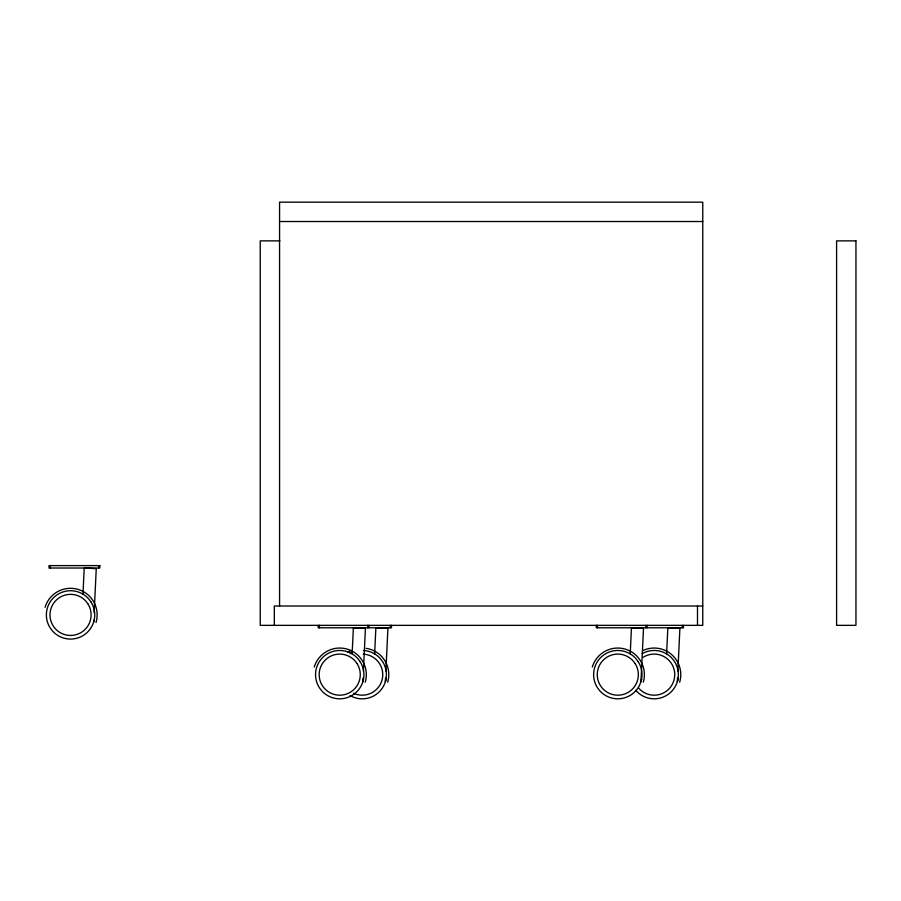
<?xml version="1.0" encoding="UTF-8"?>
<svg xmlns="http://www.w3.org/2000/svg" width="901" height="901" viewBox="0 0 901 901"><rect width="100%" height="100%" fill="white"/><g stroke="black" fill="none" stroke-linecap="round" stroke-linejoin="round"><path stroke-width="1.35" d="M82.971 594.21L84.21 568.08L96.261 568.655L94.166 612.669M352.133 653.957L353.383 627.817L365.423 628.391L363.396 671.031M363.069 677.912L362.9 681.539L363.587 679.219M374.625 653.957L375.875 627.817L387.914 628.391L385.887 671.031M385.56 677.912L385.391 681.539L386.079 679.219M630.216 653.957L631.466 627.817L643.505 628.391L640.971 681.539L641.67 679.219M666.605 653.957L667.844 627.817L679.895 628.391L677.867 671.031M677.529 677.912L677.361 681.539L678.048 679.219M93.727 621.791L94.414 619.471M279.569 221.522L702.757 221.522M279.907 240.871L260.231 240.871L260.231 625.35L702.757 625.35L702.757 202.173L279.569 202.173L279.569 606.013M702.757 606.013L274.321 606.013L274.321 625.35M697.498 606.013L697.498 625.35M683.454 625.35L683.454 627.772L596.282 627.772L596.282 625.35M682.237 625.35L682.237 627.772M647.064 625.35L647.064 627.772M645.848 625.35L645.848 627.772M597.487 625.35L597.487 627.772M391.473 625.35L391.473 627.772L318.199 627.772L318.199 625.35M390.268 625.35L390.268 627.772M368.982 625.35L368.982 627.772M367.777 625.35L367.777 627.772M319.405 625.35L319.405 627.772M98.603 565.614L98.603 568.024M50.242 565.614L50.242 568.024M635.858 690.414A24.181 24.181 0 0 0 668.61 694.052A24.181 24.181 0 0 0 674.567 661.638L672.506 658.868A24.181 24.181 0 0 0 642.165 653.664M679.681 682.226A26.602 26.602 0 0 0 676.606 660.343L674.342 657.291A26.602 26.602 0 0 0 643.213 650.409M638.606 688.049A20.554 20.554 0 0 0 666.447 691.135A20.554 20.554 0 0 0 671.515 663.587L669.758 661.233A20.554 20.554 0 0 0 643.134 657.313M350.05 695.549A24.181 24.181 0 0 0 382.598 661.638L380.537 658.868A24.181 24.181 0 0 0 363.441 650.488M350.185 653.664A24.181 24.181 0 0 1 352.235 652.617M387.7 682.226A26.602 26.602 0 0 0 384.637 660.343L382.373 657.291A26.602 26.602 0 0 0 366.088 648.326M347.899 652.223A26.602 26.602 0 0 1 351.244 650.409M353.609 693.308A20.554 20.554 0 0 0 379.535 663.587L377.789 661.233A20.554 20.554 0 0 0 363.249 654.115M643.291 682.226A26.602 26.602 0 0 0 640.217 660.343L637.953 657.291A26.602 26.602 0 0 0 592.295 667.067M365.209 682.226A26.602 26.602 0 0 0 362.146 660.343L359.882 657.291A26.602 26.602 0 0 0 314.224 667.067M96.047 622.478A26.602 26.602 0 0 0 92.972 600.595L90.708 597.543A26.602 26.602 0 0 0 45.05 607.319M855.95 240.871L836.601 240.871L836.601 625.35L855.95 625.35L855.95 240.871M99.808 565.614L49.026 565.614L49.026 568.024L99.808 568.024L99.808 565.614M638.178 661.638L636.129 658.868A24.181 24.181 0 0 0 603.366 655.241A24.181 24.181 0 0 0 597.408 687.643L599.469 690.414A24.181 24.181 0 0 0 632.22 694.052A24.181 24.181 0 0 0 638.178 661.638M635.126 663.587L633.38 661.233A20.554 20.554 0 0 0 605.54 658.147A20.554 20.554 0 0 0 600.471 685.695L602.217 688.049A20.554 20.554 0 0 0 630.058 691.135A20.554 20.554 0 0 0 635.126 663.587M360.107 661.638L358.046 658.868A24.181 24.181 0 0 0 325.295 655.241A24.181 24.181 0 0 0 319.326 687.643L321.387 690.414A24.181 24.181 0 0 0 354.138 694.052A24.181 24.181 0 0 0 360.107 661.638M357.044 663.587L355.298 661.233A20.554 20.554 0 0 0 327.457 658.147A20.554 20.554 0 0 0 322.389 685.695L324.135 688.049A20.554 20.554 0 0 0 351.976 691.135A20.554 20.554 0 0 0 357.044 663.587M90.933 601.891L88.872 599.12A24.181 24.181 0 0 0 56.121 595.493A24.181 24.181 0 0 0 50.163 627.907L52.213 630.666A24.181 24.181 0 0 0 84.976 634.304A24.181 24.181 0 0 0 90.933 601.891M87.881 603.839L86.124 601.485A20.554 20.554 0 0 0 58.283 598.399A20.554 20.554 0 0 0 53.215 625.947L54.972 628.301A20.554 20.554 0 0 0 82.813 631.398A20.554 20.554 0 0 0 87.881 603.839"/></g></svg>
